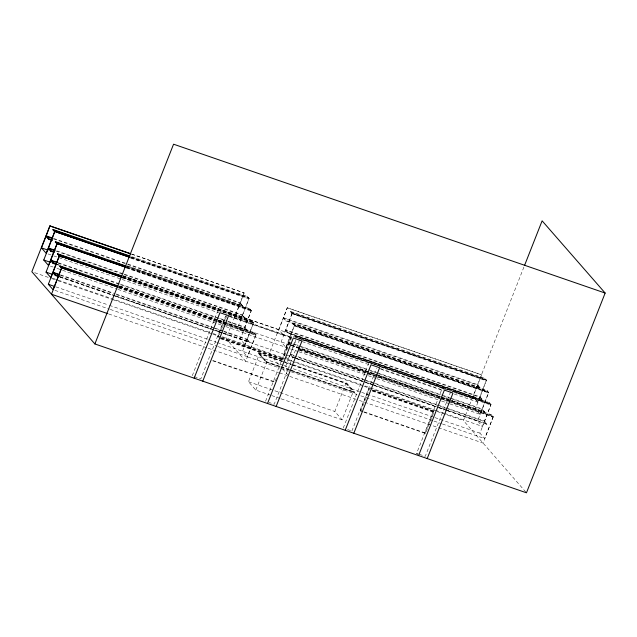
<?xml version="1.0" encoding="UTF-8"?>
<svg xmlns="http://www.w3.org/2000/svg" width="637" height="637" viewBox="0 0 637 637"><rect width="100%" height="100%" fill="white"/><g stroke="black" fill="none" stroke-linecap="round" stroke-linejoin="round"><path stroke-width="0.48" stroke-dasharray="3.19 2.39" d="M217.997 310.442L192.191 375.949L200.822 378.927L225.538 316.191M226.573 316.263L218.332 337.188L217.846 336.631L226.446 314.789M131.54 254.028L244.13 292.861L226.063 338.717L245.707 361.227L256.114 334.799L226.883 324.599M235.674 314.861L240.229 303.292L127.647 264.459M126.325 265.955L242.665 306.078L240.404 302.854L244.13 292.861M229.145 316.398L240.404 320.276L248.828 298.88L247.299 296.492L130.959 256.361M130.784 257.674L249.091 298.227L130.872 257.452M124.311 274.651L242.522 315.426L237.967 326.996L242.84 332.586L289.604 348.598M122.989 276.147L244.966 318.213L242.697 314.989L249.091 298.227M225.809 326.59L242.697 332.418L251.121 311.015L249.593 308.627L126.683 266.234M126.508 267.54L251.384 310.362L126.596 267.325M227.935 321.733L244.823 327.561L240.26 339.131L245.134 344.721L288.29 359.602L285.782 356.728M218.173 320.323L247.26 330.356L244.99 327.123L251.384 310.362M222.472 336.79L244.99 344.553L253.415 323.15L251.886 320.761L123.347 276.426M122.24 277.413L253.677 322.497L122.32 277.199M213.339 328.047L247.116 339.696L242.554 351.274L247.427 356.855L280.264 368.178M223.276 333.43L249.553 342.491L247.283 339.258L253.677 322.497M218.196 346.655L247.283 356.688L255.716 335.285L254.179 332.896L226.971 323.516M255.97 334.632L254.179 332.896M280.2 366.944L265.987 362.039L258.192 353.105L258.359 352.667L282.573 361.02M270.829 395.266L255.811 390.083L248.502 381.706L259.514 353.758L291.412 364.762M265.987 362.039L266.162 361.609L258.359 352.667M278.831 329.743L283.393 318.174L285.83 320.968L480.043 387.949L477.774 384.716L481.644 374.89L287.287 307.743L269.22 353.599L279.993 365.941M480.21 387.511L285.997 320.53L283.561 317.736L287.287 307.743M255.811 390.083L266.823 362.135L279.962 366.665M285.83 320.968L285.997 320.53M454.316 394.056L477.774 402.146L486.206 380.743L291.993 313.762L290.456 311.374L484.669 378.354L486.461 380.09L292.16 313.324L486.373 380.313M291.993 313.762L283.561 335.166L292.001 338.08M292.248 313.109L285.854 329.87L480.067 396.851L482.512 399.646L482.336 400.084L479.9 397.289L285.687 330.308L281.124 341.886L285.997 347.468M482.336 400.084L288.123 333.103L285.854 329.87M450.041 403.93L480.067 414.281L488.499 392.886L294.286 325.897L292.749 323.508L486.963 390.489L488.667 392.448L294.453 325.467L488.667 392.448M285.854 347.3L294.286 325.897M291.73 343.741L287.98 342.443L283.417 354.021L285.193 356.051M290.591 344.8L288.147 342.005L294.541 325.244M265.565 401.254L291.372 335.747L491.047 404.368L296.746 337.602L295.042 335.643L296.006 337.387M291.181 337.116L291.666 337.674L283.067 359.515L282.581 358.957L291.181 337.116L229.256 315.761M275.311 380.998L276.386 378.267M295.879 339.824L288.147 359.435L291.897 360.733M365.327 380.472L290.273 354.578L285.71 366.156L289.262 370.216M295.528 358.344L292.709 357.373L290.448 354.148L295.894 340.317M299.637 339.648L274.197 404.232L269.013 402.449M280.901 366.992L353.145 391.906L342.133 419.855L334.823 411.478L345.827 383.53L292.351 365.081M346.839 383.179L354.634 392.121L354.467 392.559L346.663 383.617L346.839 383.179L283.505 361.338M343.247 428.048L369.054 362.541L370.352 364.03M351.879 431.026L376.594 368.282M372.653 390.019L433.638 411.048L434.123 411.613L425.524 433.447L360.781 411.12L360.295 410.562L368.895 388.721L371.713 389.693M360.781 411.12L369.388 389.287L368.895 388.721M418.573 455.59L416.622 453.353L442.42 387.845L443.726 389.334M425.524 433.447L425.038 432.889L433.638 411.048M450.693 391.747L425.253 456.331L419.21 454.245M525.82 492.059L463.433 420.579L523.972 266.903M477.774 402.146L473.044 396.732L477.607 385.154L283.393 318.174M486.206 380.743L484.669 378.354M480.067 414.281L475.337 408.866L479.9 397.289M480.067 396.851L486.461 380.09M488.499 392.886L486.963 390.489M294.867 336.081L489.089 403.062L490.793 405.021L482.36 426.416L477.631 421.001L482.193 409.424L452.166 399.073M451.792 400.896L484.63 412.219L482.368 408.994L488.754 392.225M489.089 403.062L489.256 402.624L295.042 335.643M440.716 397.727L491.382 415.197L493.086 417.155L484.653 438.559L479.924 433.136L484.486 421.567L447.899 408.946M447.516 410.769L486.923 424.353L484.661 421.129L491.047 404.368M491.382 415.197L491.549 414.767L442.763 397.934M449.244 401.294L493.261 416.717L491.549 414.767M493.341 416.502L483.085 443.089L358.297 400.052M131.684 254.195L244.274 293.028M287.43 307.91L481.644 374.89M130.784 256.799L247.124 296.922M290.281 311.812L484.494 378.792M131.015 257.619L249.234 298.395M292.391 313.277L486.604 380.257M130.617 258.104L248.828 298.88M53.691 238.461L126.874 263.694M127.814 264.021L240.404 302.854M283.561 317.736L477.774 384.716M53.524 238.899L126.707 264.132M127.44 265.844L242.84 305.641M126.508 266.672L249.417 309.064M292.574 323.946L486.787 390.927M126.747 267.492L251.527 310.53M294.684 325.411L488.905 392.392M126.341 267.978L251.121 311.015M56.924 250.914L123.538 273.894M124.478 274.213L242.697 314.989M55.817 251.034L123.371 274.332M123.164 275.717L245.134 317.783M288.29 332.665L482.512 399.646M123.084 276.028L473.044 396.732M123.172 276.864L251.711 321.199M122.471 277.366L253.821 322.664M297.917 337.873L491.199 404.535M122.065 277.851L218.706 311.182M229.025 314.742L253.415 323.15M302.209 339.975L371.634 363.926M381.022 367.159L445.757 389.486M454.197 392.4L490.793 405.021M229.75 316.318L291.666 337.674M48.062 253.948L52.752 255.564M53.691 255.883L121.245 279.181M122.185 279.508L218.817 312.839M302.32 341.639L369.874 364.937M380.201 368.497L443.057 390.17M380.838 369.213L442.763 390.569M58.286 262.731L119.27 283.768M120.21 284.086L227.162 320.976M228.102 321.303L244.99 327.123M288.147 342.005L298.474 345.565M299.406 345.891L367.899 369.516M368.839 369.834L376.348 372.422M377.279 372.749L441.083 394.757M442.022 395.075L449.523 397.663M450.463 397.99L482.368 408.994M58.11 263.169L226.995 321.414M292.67 344.06L300.178 346.655M301.11 346.974L366.793 369.627M370.543 370.917L378.052 373.513M378.983 373.831L442.787 395.84M443.726 396.158L451.227 398.746M56.964 264.228L59.782 265.199M119.828 285.909L215.529 318.914M219.279 320.212L247.427 329.918M291.523 345.127L484.805 411.781M56.884 264.546L58.763 265.191M119.748 286.228L217.328 319.878M218.26 320.204L290.504 345.119M291.443 345.445L376.825 374.89M377.765 375.209L450.948 400.45M451.88 400.777L475.337 408.866M119.66 286.347L217.233 319.997M291.356 345.565L374.859 374.357M378.609 375.655L450.853 400.569M119.071 286.3L217.591 320.276M218.523 320.602L226.031 323.19M300.154 348.75L368.64 372.374M369.579 372.701L377.088 375.289M378.028 375.607L441.823 397.615M118.904 286.738L217.416 320.714M218.356 321.04L254.004 333.334M375.042 375.074L297.168 348.216L297.336 347.778L299.04 349.737M375.973 375.4L439.777 397.4M118.992 287.391L214.685 320.395M218.443 321.693L225.944 324.281M300.067 349.84L439.864 398.053M440.804 398.38L448.305 400.968M118.195 287.231L216.707 321.207M217.416 321.581L225.864 324.496M226.796 324.822L256.114 334.799M299.279 349.689L493.492 416.67M118.729 288.043L255.716 335.285M298.872 350.175L374.867 376.387M375.806 376.706L448.05 401.621M448.989 401.947L493.086 417.155M50.355 266.083L53.174 267.054M56.924 268.344L61.614 269.961M62.553 270.287L116.969 289.055M117.909 289.381L224.869 326.271M290.544 348.917L298.052 351.505M298.992 351.831L367.477 375.456M368.417 375.774L375.926 378.362M376.865 378.689L440.661 400.689M441.6 401.015L449.109 403.603M60.579 274.865L114.994 293.633M115.934 293.96L214.446 327.936M215.386 328.262L222.894 330.85M223.826 331.168L247.283 339.258M290.448 354.148L294.198 355.438M297.949 356.736L363.623 379.381M364.563 379.708L436.807 404.622M437.746 404.949L445.255 407.537M446.195 407.863L484.661 421.129M60.404 275.303L112.948 293.426M116.698 294.716L212.4 327.721M366.267 380.791L446.959 408.62M59.265 276.362L114.62 295.457M115.552 295.783L222.512 332.665M223.452 332.992L249.72 342.053M294.756 357.588L371.69 384.119M372.629 384.445L436.433 406.446M437.372 406.772L444.873 409.36M445.812 409.679L487.098 423.923M60.117 277.007L114.541 295.775M115.472 296.094L222.432 332.984M223.372 333.31L295.616 358.225M296.555 358.551L373.489 385.082M374.429 385.409L438.224 407.409M439.164 407.736L446.672 410.324M447.612 410.642L477.631 421.001M60.029 277.127L222.345 333.103M296.46 358.671L364.953 382.288M365.893 382.614L373.401 385.202M374.333 385.528L438.137 407.529M439.076 407.855L446.577 410.443M52.648 278.218L57.346 279.834M58.278 280.161L212.153 333.223M213.092 333.549L218.722 335.492M295.656 362.023L361.33 384.676M365.081 385.974L434.514 409.917M435.453 410.236L443.893 413.15M444.833 413.477L482.36 426.416M34.661 272.7L50.618 278.202M51.549 278.528L57.179 280.471M58.118 280.79L112.542 299.557M113.474 299.884L211.994 333.86M212.925 334.186L220.434 336.774M221.373 337.092L283.298 358.456M287.048 359.746L363.05 385.958M363.982 386.277L436.226 411.199M437.165 411.518L463.433 420.579M217.846 336.631L220.657 337.602M221.596 337.921L282.581 358.957M221.143 338.159L283.067 359.515M372.199 390.25L434.123 411.613M220.697 338.39L283.553 360.072M372.685 390.815L433.67 411.844M220.243 338.629L283.107 360.303M372.239 391.046L434.163 412.402M258.192 353.105L291.173 364.483M292.104 364.802L346.663 383.617M55.849 286.881L108.386 304.996M109.325 305.322L207.837 339.298M208.777 339.625L216.285 342.212M217.225 342.531L282.9 365.184M283.839 365.511L289.469 367.453M293.219 368.743L360.773 392.042M361.712 392.368L433.956 417.283M434.896 417.601L479.924 433.136M266.162 361.609L280.129 366.426M281.06 366.745L354.634 392.121M281.14 367.27L288.649 369.858M289.588 370.177L354.467 392.559M54.941 290.353L109.365 309.12M110.305 309.447L205.998 342.451M209.756 343.741L217.257 346.337M291.38 371.897L357.054 394.55M360.813 395.84L433.056 420.754M433.988 421.081L441.497 423.669M442.436 423.995L484.653 438.559M281.204 368.505L288.712 371.092M108.728 313.977L207.24 347.953M208.18 348.28L278.544 372.549M279.484 372.876L286.992 375.464M289.803 376.435L357.357 399.733M360.295 410.562L363.114 411.534M364.046 411.852L425.038 432.889M213.029 360.55L274.953 381.905M212.583 360.789L274.499 382.144M248.502 381.706L334.823 411.478M271.768 395.585L280.208 398.499M281.148 398.826L342.133 419.855M347.563 429.537L351.019 430.731M416.622 453.353L418.342 453.95M477.607 385.154L480.043 387.949M489.256 402.624L490.96 404.583M482.193 409.424L484.63 412.219M484.486 421.567L486.923 424.353M290.456 311.374L292.16 313.324M345.588 383.251L353.384 392.185M292.749 323.508L294.453 325.467M285.687 330.308L288.123 333.103M287.98 342.443L289.198 343.845M247.299 296.492L249.003 298.442M290.273 354.578L292.709 357.373M249.593 308.627L251.297 310.577M240.229 303.292L242.665 306.078M251.886 320.761L253.59 322.712M242.522 315.426L244.966 318.213M282.533 368.847L288.872 376.109M244.823 327.561L247.26 330.356M247.116 339.696L249.553 342.491M259.267 353.479L267.07 362.413M278.688 329.576L235.523 314.694L240.547 320.443L283.704 335.333L278.688 329.576"/><path stroke-width="0.96" d="M130.601 253.701L49.917 225.872L31.85 271.728L94.881 343.948L526.465 492.799L605.15 293.052L542.119 220.832L524.697 265.064M130.02 256.042L53.078 229.503L54.615 231.9L46.182 253.295L41.461 247.881L46.015 236.303L50.705 237.927M52.377 239.958L48.627 238.66L46.19 235.873L49.917 225.872M52.21 240.396L48.452 239.098L48.627 238.66M129.932 257.133L54.79 231.462L53.078 229.503M125.744 265.908L55.379 241.646L56.908 244.035L48.484 265.43L43.754 260.015L48.308 248.446L54.878 250.707M54.671 252.093L50.92 250.795L48.484 248.008L54.878 231.239M53.564 252.204L50.745 251.233L50.92 250.795M125.656 266.999L57.083 243.597L55.379 241.646M122.408 276.108L57.672 253.781L59.201 256.17L50.777 277.573L46.047 272.15L50.602 260.581L55.3 262.197M56.032 263.909L53.213 262.938L50.777 260.143L57.171 243.382M56.797 264.666L53.046 263.376L53.213 262.938M120.361 276.769L59.376 255.732L121.388 276.872M118.132 285.981L59.966 265.916L61.494 268.304L53.07 289.708L48.34 284.285L52.903 272.716L59.464 274.977M59.265 276.362L55.507 275.073L53.07 272.278L59.464 255.517M59.09 276.8L55.339 275.51L55.507 275.073M117.256 286.913L61.67 267.866L118.052 287.064M94.881 343.948L173.567 144.201L605.15 293.052M194.142 378.187L219.948 312.679L228.579 315.657L202.773 381.165M267.516 403.492L293.315 337.984L301.954 340.962L276.147 406.47M345.198 430.286L371.005 364.778L379.636 367.748L353.83 433.264M418.573 455.59L444.371 390.075L453.003 393.053L427.204 458.568M50.06 226.039L130.744 253.868M52.911 229.941L83.869 240.619M98.886 245.794L114.835 251.297M117.646 252.268L127.965 255.827M55.021 231.406L130.075 257.3M55.73 231.788L128.905 257.022M46.19 235.873L52.76 238.134M55.204 242.076L80.533 250.819M89.921 254.052L103.99 258.909M108.68 260.525L124.637 266.027M57.314 243.549L125.808 267.166M58.023 243.923L125.577 267.222M48.484 248.008L55.053 250.269M41.461 247.881L48.022 250.142M57.497 254.219L77.204 261.011M82.834 262.954L91.274 265.868M101.594 269.427L121.301 276.219M59.607 255.684L121.532 277.039M59.201 256.17L62.02 257.141M50.777 260.143L57.346 262.404M43.754 260.015L50.323 262.285M59.79 266.354L71.989 270.558M73.868 271.203L80.437 273.472M92.628 277.676L117.964 286.411M53.07 272.278L59.639 274.547M46.047 272.15L52.616 274.42M48.34 284.285L54.909 286.554M107.788 313.659L51.493 294.238L61.757 267.651M46.015 236.303L48.452 239.098M57.672 253.781L59.376 255.732M48.308 248.446L50.745 251.233M59.966 265.916L61.67 267.866M50.602 260.581L53.046 263.376M52.903 272.716L55.339 275.51"/></g></svg>
